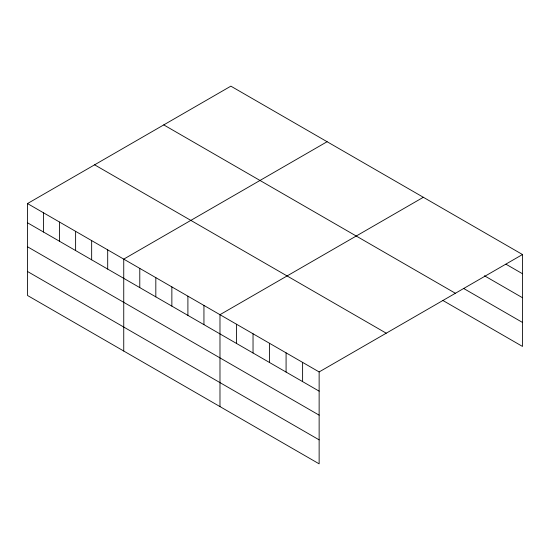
<?xml version="1.0" encoding="UTF-8"?>
<svg xmlns="http://www.w3.org/2000/svg" width="550" height="550" viewBox="0 0 550 550"><rect width="100%" height="100%" fill="white"/><g stroke="black" fill="none" stroke-linecap="round" stroke-linejoin="round"><path stroke-width="0.82" d="M27.5 203.562L319.137 371.938L319.137 463.842L27.5 295.474L27.5 203.562L230.863 86.157L522.5 254.526L522.5 346.438L442.743 300.389M327.106 141.714L123.743 259.126L123.743 351.038M423.342 197.278L219.979 314.689L219.979 406.601M319.137 371.938L522.5 254.526M505.973 264.206L522.5 273.742M484.419 275.749L522.5 297.736M463.581 288.434L522.5 322.444M163.756 124.898L455.393 293.274M94.607 164.821L386.244 333.197M27.5 222.784L319.137 391.153M27.5 246.771L319.137 415.147M27.5 271.487L319.137 439.856M302.61 362.402L302.61 381.618M286.082 352.859L286.082 372.075M269.555 343.317L269.555 362.533M253.034 333.774L253.034 352.99M236.507 324.232L236.507 343.447M203.94 305.429L203.94 324.644M187.901 296.168L187.901 315.391M171.861 286.907L171.861 306.13M155.822 277.647L155.822 296.869M139.782 268.386L139.782 287.609M107.697 249.865L107.697 269.087M91.657 240.604L91.657 259.827M75.618 231.344L75.618 250.566M59.579 222.083L59.579 241.306M43.539 212.822L43.539 232.045"/></g></svg>
